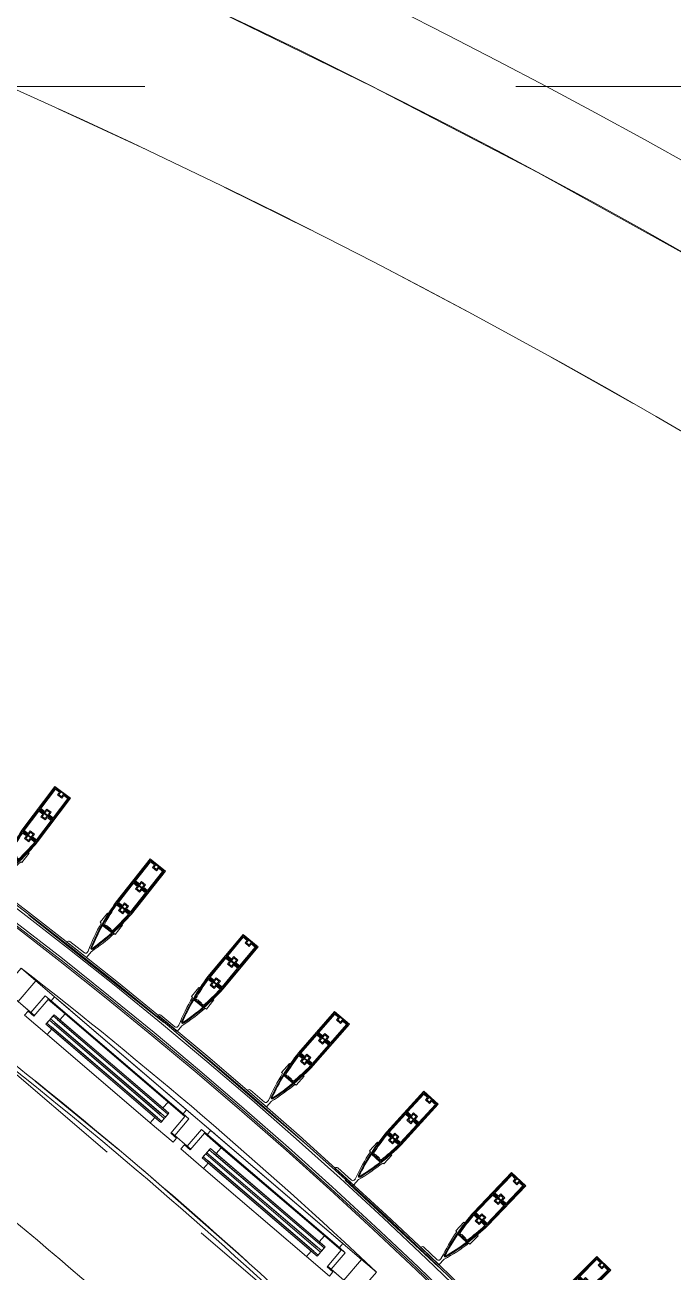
# Model space of a CAD drawing. Header units: millimetres. Extents: x 48966 to 155647, y -43515 to 26217.
# Drawn here: x 124464 to 126128, y 20675 to 23875 of the extents above; entities that cross this region are included whole.
import ezdxf

# ---------------------------------------------------------------- set-up
doc = ezdxf.new("R2010")
doc.units = ezdxf.units.MM
doc.linetypes.add('Осевые', pattern=[6350, 1270, -952.5, 3175, -952.5])
doc.linetypes.add('Сверху', pattern=[793.75, 476.25, -317.5])
for name, color, linetype, lineweight in [('Каркас_Импост', 7, 'Continuous', 9), ('Обобщенные модели', 7, 'Continuous', 9), ('Обобщенные модели-1', 7, 'Continuous', 18), ('Окна', 7, 'Continuous', 9), ('Окна-2', 7, 'Сверху', 9), ('Оси-2', 7, 'Осевые', 9), ('Остекление', 7, 'Continuous', 9), ('Перекрытия', 7, 'Continuous', 9), ('Стены', 7, 'Continuous', 9)]:
    doc.layers.add(name, color=color, linetype=linetype, lineweight=lineweight)
doc.layers.add('Окна-1', color=7, linetype='Continuous', lineweight=9, true_color=0x804000)

# ---------------------------------------------------------------- blocks, each defined once
blk = doc.blocks.new('Обвязочная балка 1 - Обвязочная балка 1-1451838-План 5-го этажа на отм_ _12_600')
at = {"layer": 'Обобщенные модели'}
for p, q in [((124821, 21315.4), (124473.9, 21590.8)), ((125182.4, 21005), (124834.2, 21304.9)), ((125525.2, 20687.6), (125286.1, 20910.7))]:
    blk.add_line(p, q, dxfattribs=at)
for radius, start in [(12629, 360), (12599.1, 0)]:
    blk.add_arc((116781.7, 11567.1), radius, start, 90, dxfattribs=at)
at = {"layer": 'Обобщенные модели-1'}
for radius, start in [(12639.9, 360), (12635.9, 0), (12593.9, 360), (12589.9, 0)]:
    blk.add_arc((116781.7, 11567.1), radius, start, 90, dxfattribs=at)
blk = doc.blocks.new('Профиль ламели746 - Профиль ламели-1714227-План 5-го этажа на отм_ _12_600')
at = {"layer": 'Обобщенные модели-1'}
for p, q in [((89806.9, 24507.1), (89806.9, 24366.2)), ((89856.9, 24507.1), (89806.9, 24507.1)), ((89809.1, 24436.5), (89809.1, 24504.9)), ((89809.1, 24504.9), (89854.7, 24504.9)), ((89827.4, 24504.4), (89809.6, 24504.4)), ((89809.6, 24504.4), (89809.6, 24437)), ((89812.1, 24439.5), (89812.1, 24501.9)), ((89812.1, 24501.9), (89824.9, 24501.9)), ((89824.9, 24501.9), (89824.9, 24493.5)), ((89824.9, 24493.5), (89838.8, 24493.5)), ((89827.4, 24496), (89827.4, 24504.4)), ((89836.3, 24496), (89827.4, 24496)), ((89854.2, 24504.4), (89836.3, 24504.4)), ((89836.3, 24504.4), (89836.3, 24496)), ((89838.8, 24493.5), (89838.8, 24501.9)), ((89838.8, 24501.9), (89851.7, 24501.9)), ((89851.7, 24501.9), (89851.7, 24439.5)), ((89854.2, 24437), (89854.2, 24504.4)), ((89854.7, 24504.9), (89854.7, 24436.5)), ((89856.9, 24366.2), (89856.9, 24507.1)), ((89854.7, 24436.5), (89809.1, 24436.5)), ((89809.1, 24434.6), (89854.7, 24434.6)), ((89809.1, 24366.2), (89809.1, 24434.6)), ((89809.6, 24437), (89827.4, 24437)), ((89827.4, 24434.1), (89809.6, 24434.1)), ((89809.6, 24434.1), (89809.6, 24366.7)), ((89824.9, 24439.5), (89812.1, 24439.5)), ((89812.1, 24369.2), (89812.1, 24431.6)), ((89812.1, 24431.6), (89824.9, 24431.6)), ((89838.8, 24447.9), (89824.9, 24447.9)), ((89824.9, 24447.9), (89824.9, 24439.5)), ((89824.9, 24431.6), (89824.9, 24423.2)), ((89824.9, 24423.2), (89838.8, 24423.2)), ((89827.4, 24437), (89827.4, 24445.4)), ((89827.4, 24445.4), (89836.3, 24445.4)), ((89827.4, 24425.7), (89827.4, 24434.1)), ((89836.3, 24425.7), (89827.4, 24425.7)), ((89836.3, 24445.4), (89836.3, 24437)), ((89836.3, 24437), (89854.2, 24437)), ((89854.2, 24434.1), (89836.3, 24434.1)), ((89836.3, 24434.1), (89836.3, 24425.7)), ((89838.8, 24439.5), (89838.8, 24447.9)), ((89851.7, 24439.5), (89838.8, 24439.5)), ((89838.8, 24423.2), (89838.8, 24431.6)), ((89838.8, 24431.6), (89851.7, 24431.6)), ((89851.7, 24431.6), (89851.7, 24369.2)), ((89854.2, 24366.7), (89854.2, 24434.1)), ((89854.7, 24434.6), (89854.7, 24366.2)), ((89854.7, 24366.2), (89809.1, 24366.2)), ((89809.1, 24364.3), (89854.6, 24364.3)), ((89809.6, 24366.7), (89827.4, 24366.7)), ((89827.4, 24363.8), (89809.6, 24363.8)), ((89824.9, 24369.2), (89812.1, 24369.2)), ((89812.2, 24361.3), (89824.9, 24361.3)), ((89838.8, 24377.6), (89824.9, 24377.6)), ((89824.9, 24377.6), (89824.9, 24369.2)), ((89824.9, 24361.3), (89824.9, 24352.9)), ((89827.4, 24366.7), (89827.4, 24375.1)), ((89827.4, 24375.1), (89836.3, 24375.1)), ((89827.4, 24355.4), (89827.4, 24363.8)), ((89836.3, 24375.1), (89836.3, 24366.7)), ((89836.3, 24366.7), (89854.2, 24366.7)), ((89854.2, 24363.8), (89836.3, 24363.8)), ((89836.3, 24363.8), (89836.3, 24355.4)), ((89838.8, 24369.2), (89838.8, 24377.6)), ((89851.7, 24369.2), (89838.8, 24369.2)), ((89838.8, 24352.9), (89838.8, 24361.3)), ((89838.8, 24361.3), (89851.5, 24361.3)), ((89809.8, 24330.1), (89806.9, 24330.1)), ((89806.9, 24330.1), (89806.9, 24299.7)), ((89824.9, 24352.9), (89838.8, 24352.9)), ((89836.3, 24355.4), (89827.4, 24355.4)), ((89856.8, 24330.1), (89853.9, 24330.1)), ((89856.8, 24299.7), (89856.8, 24330.1)), ((89806.9, 24299.7), (89810.5, 24299.7)), ((89847.4, 24299.2), (89816.3, 24299.2)), ((89816.6, 24297.3), (89847.1, 24297.3)), ((89816.8, 24299.7), (89827.4, 24299.7)), ((89824.9, 24302.2), (89818.9, 24302.2)), ((89838.8, 24303.5), (89824.9, 24303.5)), ((89824.9, 24303.5), (89824.9, 24302.2)), ((89827.4, 24299.7), (89827.4, 24301)), ((89827.4, 24301), (89836.3, 24301)), ((89836.3, 24301), (89836.3, 24299.7)), ((89836.3, 24299.7), (89846.9, 24299.7)), ((89838.8, 24302.2), (89838.8, 24303.5)), ((89844.8, 24302.2), (89838.8, 24302.2)), ((89853.2, 24299.7), (89856.8, 24299.7)), ((89771.9, 24208.1), (89771.9, 24207.1)), ((89771.9, 24207.1), (89835.9, 24207.1)), ((89823.9, 24213.1), (89776.9, 24213.1)), ((89828.9, 24223), (89828.9, 24218.1)), ((89835.9, 24207.1), (89835.9, 24226.3))]:
    blk.add_line(p, q, dxfattribs=at)
for centre, radius, start, end in [((90380.6, 24394.6), 574.5, 182.8338, 196.2258), ((90380.7, 24394.3), 572.3, 183.0109, 189.5715), ((90380.4, 24395.9), 571.8, 183.2193, 189.6867), ((90380.5, 24395.6), 569.3, 183.4571, 189.4457), ((89283.1, 24394.6), 574.5, 343.7742, 357.1662), ((89283.2, 24395.6), 569.3, 350.5543, 356.5429), ((89283.3, 24395.9), 571.8, 350.3133, 356.7807), ((89283, 24394.3), 572.3, 350.4285, 356.9891), ((90380.6, 24394.6), 574.5, 186.4465, 196.2576), ((89283.1, 24394.6), 574.5, 343.7424, 353.5535), ((90377.1, 24394.6), 574.5, 189.5084, 197.3712), ((90349, 24386.8), 539.8, 189.5428, 196.4344), ((89314.7, 24386.8), 539.8, 343.5656, 350.4572), ((89286.6, 24394.6), 574.5, 342.9661, 350.4916), ((89831.9, 24235.1), 3, 200, 340), ((89831.9, 24234.5), 2.84, 196.2576, 343.7424), ((89831.9, 24234.2), 0.645, 196.4344, 343.5656), ((89776.9, 24208.1), 5, 90, 180), ((89823.9, 24218.1), 5, 270, 0)]:
    blk.add_arc(centre, radius, start, end, dxfattribs=at)
blk = doc.blocks.new('Профиль ламели747 - Профиль ламели-1714497-План 5-го этажа на отм_ _12_600')
at = {"layer": 'Обобщенные модели-1'}
for p, q in [((89806.9, 24507.1), (89806.9, 24366.2)), ((89856.9, 24507.1), (89806.9, 24507.1)), ((89809.1, 24436.5), (89809.1, 24504.9)), ((89809.1, 24504.9), (89854.7, 24504.9)), ((89827.4, 24504.4), (89809.6, 24504.4)), ((89809.6, 24504.4), (89809.6, 24437)), ((89812.1, 24439.5), (89812.1, 24501.9)), ((89812.1, 24501.9), (89824.9, 24501.9)), ((89824.9, 24501.9), (89824.9, 24493.5)), ((89824.9, 24493.5), (89838.8, 24493.5)), ((89827.4, 24496), (89827.4, 24504.4)), ((89836.3, 24496), (89827.4, 24496)), ((89854.2, 24504.4), (89836.3, 24504.4)), ((89836.3, 24504.4), (89836.3, 24496)), ((89838.8, 24493.5), (89838.8, 24501.9)), ((89838.8, 24501.9), (89851.7, 24501.9)), ((89851.7, 24501.9), (89851.7, 24439.5)), ((89854.2, 24437), (89854.2, 24504.4)), ((89854.7, 24504.9), (89854.7, 24436.5)), ((89856.9, 24366.2), (89856.9, 24507.1)), ((89854.7, 24436.5), (89809.1, 24436.5)), ((89809.1, 24434.6), (89854.7, 24434.6)), ((89809.1, 24366.2), (89809.1, 24434.6)), ((89809.6, 24437), (89827.4, 24437)), ((89827.4, 24434.1), (89809.6, 24434.1)), ((89809.6, 24434.1), (89809.6, 24366.7)), ((89824.9, 24439.5), (89812.1, 24439.5)), ((89812.1, 24369.2), (89812.1, 24431.6)), ((89812.1, 24431.6), (89824.9, 24431.6)), ((89838.8, 24447.9), (89824.9, 24447.9)), ((89824.9, 24447.9), (89824.9, 24439.5)), ((89824.9, 24431.6), (89824.9, 24423.2)), ((89824.9, 24423.2), (89838.8, 24423.2)), ((89827.4, 24437), (89827.4, 24445.4)), ((89827.4, 24445.4), (89836.3, 24445.4)), ((89827.4, 24425.7), (89827.4, 24434.1)), ((89836.3, 24425.7), (89827.4, 24425.7)), ((89836.3, 24445.4), (89836.3, 24437)), ((89836.3, 24437), (89854.2, 24437)), ((89854.2, 24434.1), (89836.3, 24434.1)), ((89836.3, 24434.1), (89836.3, 24425.7)), ((89838.8, 24439.5), (89838.8, 24447.9)), ((89851.7, 24439.5), (89838.8, 24439.5)), ((89838.8, 24423.2), (89838.8, 24431.6)), ((89838.8, 24431.6), (89851.7, 24431.6)), ((89851.7, 24431.6), (89851.7, 24369.2)), ((89854.2, 24366.7), (89854.2, 24434.1)), ((89854.7, 24434.6), (89854.7, 24366.2)), ((89854.7, 24366.2), (89809.1, 24366.2)), ((89809.1, 24364.3), (89854.6, 24364.3)), ((89809.6, 24366.7), (89827.4, 24366.7)), ((89827.4, 24363.8), (89809.6, 24363.8)), ((89824.9, 24369.2), (89812.1, 24369.2)), ((89812.2, 24361.3), (89824.9, 24361.3)), ((89838.8, 24377.6), (89824.9, 24377.6)), ((89824.9, 24377.6), (89824.9, 24369.2)), ((89824.9, 24361.3), (89824.9, 24352.9)), ((89827.4, 24366.7), (89827.4, 24375.1)), ((89827.4, 24375.1), (89836.3, 24375.1)), ((89827.4, 24355.4), (89827.4, 24363.8)), ((89836.3, 24375.1), (89836.3, 24366.7)), ((89836.3, 24366.7), (89854.2, 24366.7)), ((89854.2, 24363.8), (89836.3, 24363.8)), ((89836.3, 24363.8), (89836.3, 24355.4)), ((89838.8, 24369.2), (89838.8, 24377.6)), ((89851.7, 24369.2), (89838.8, 24369.2)), ((89838.8, 24352.9), (89838.8, 24361.3)), ((89838.8, 24361.3), (89851.5, 24361.3)), ((89809.8, 24330.1), (89806.9, 24330.1)), ((89806.9, 24330.1), (89806.9, 24299.7)), ((89824.9, 24352.9), (89838.8, 24352.9)), ((89836.3, 24355.4), (89827.4, 24355.4)), ((89856.8, 24330.1), (89853.9, 24330.1)), ((89856.8, 24299.7), (89856.8, 24330.1)), ((89806.9, 24299.7), (89810.5, 24299.7)), ((89847.4, 24299.2), (89816.3, 24299.2)), ((89816.6, 24297.3), (89847.1, 24297.3)), ((89816.8, 24299.7), (89827.4, 24299.7)), ((89824.9, 24302.2), (89818.9, 24302.2)), ((89838.8, 24303.5), (89824.9, 24303.5)), ((89824.9, 24303.5), (89824.9, 24302.2)), ((89827.4, 24299.7), (89827.4, 24301)), ((89827.4, 24301), (89836.3, 24301)), ((89836.3, 24301), (89836.3, 24299.7)), ((89836.3, 24299.7), (89846.9, 24299.7)), ((89838.8, 24302.2), (89838.8, 24303.5)), ((89844.8, 24302.2), (89838.8, 24302.2)), ((89853.2, 24299.7), (89856.8, 24299.7)), ((89771.9, 24208.1), (89771.9, 24207.1)), ((89771.9, 24207.1), (89835.9, 24207.1)), ((89823.9, 24213.1), (89776.9, 24213.1)), ((89828.9, 24223), (89828.9, 24218.1)), ((89835.9, 24207.1), (89835.9, 24226.3))]:
    blk.add_line(p, q, dxfattribs=at)
for centre, radius, start, end in [((90380.6, 24394.6), 574.5, 182.8338, 196.2258), ((90380.7, 24394.3), 572.3, 183.0109, 189.5715), ((90380.4, 24395.9), 571.8, 183.2193, 189.6867), ((90380.5, 24395.6), 569.3, 183.4571, 189.4457), ((89283.1, 24394.6), 574.5, 343.7742, 357.1662), ((89283.2, 24395.6), 569.3, 350.5543, 356.5429), ((89283.3, 24395.9), 571.8, 350.3133, 356.7807), ((89283, 24394.3), 572.3, 350.4285, 356.9891), ((90380.6, 24394.6), 574.5, 186.4465, 196.2576), ((89283.1, 24394.6), 574.5, 343.7424, 353.5535), ((90377.1, 24394.6), 574.5, 189.5084, 197.3712), ((90349, 24386.8), 539.8, 189.5428, 196.4344), ((89314.7, 24386.8), 539.8, 343.5656, 350.4572), ((89286.6, 24394.6), 574.5, 342.9661, 350.4916), ((89831.9, 24235.1), 3, 200, 340), ((89831.9, 24234.5), 2.84, 196.2576, 343.7424), ((89831.9, 24234.2), 0.645, 196.4344, 343.5656), ((89776.9, 24208.1), 5, 90, 180), ((89823.9, 24218.1), 5, 270, 0)]:
    blk.add_arc(centre, radius, start, end, dxfattribs=at)
blk = doc.blocks.new('Профиль ламели748 - Профиль ламели-1714767-План 5-го этажа на отм_ _12_600')
at = {"layer": 'Обобщенные модели-1'}
for p, q in [((89806.9, 24507.1), (89806.9, 24366.2)), ((89856.9, 24507.1), (89806.9, 24507.1)), ((89809.1, 24436.5), (89809.1, 24504.9)), ((89809.1, 24504.9), (89854.7, 24504.9)), ((89827.4, 24504.4), (89809.6, 24504.4)), ((89809.6, 24504.4), (89809.6, 24437)), ((89812.1, 24439.5), (89812.1, 24501.9)), ((89812.1, 24501.9), (89824.9, 24501.9)), ((89824.9, 24501.9), (89824.9, 24493.5)), ((89824.9, 24493.5), (89838.8, 24493.5)), ((89827.4, 24496), (89827.4, 24504.4)), ((89836.3, 24496), (89827.4, 24496)), ((89854.2, 24504.4), (89836.3, 24504.4)), ((89836.3, 24504.4), (89836.3, 24496)), ((89838.8, 24493.5), (89838.8, 24501.9)), ((89838.8, 24501.9), (89851.7, 24501.9)), ((89851.7, 24501.9), (89851.7, 24439.5)), ((89854.2, 24437), (89854.2, 24504.4)), ((89854.7, 24504.9), (89854.7, 24436.5)), ((89856.9, 24366.2), (89856.9, 24507.1)), ((89854.7, 24436.5), (89809.1, 24436.5)), ((89809.1, 24434.6), (89854.7, 24434.6)), ((89809.1, 24366.2), (89809.1, 24434.6)), ((89809.6, 24437), (89827.4, 24437)), ((89827.4, 24434.1), (89809.6, 24434.1)), ((89809.6, 24434.1), (89809.6, 24366.7)), ((89824.9, 24439.5), (89812.1, 24439.5)), ((89812.1, 24369.2), (89812.1, 24431.6)), ((89812.1, 24431.6), (89824.9, 24431.6)), ((89838.8, 24447.9), (89824.9, 24447.9)), ((89824.9, 24447.9), (89824.9, 24439.5)), ((89824.9, 24431.6), (89824.9, 24423.2)), ((89824.9, 24423.2), (89838.8, 24423.2)), ((89827.4, 24437), (89827.4, 24445.4)), ((89827.4, 24445.4), (89836.3, 24445.4)), ((89827.4, 24425.7), (89827.4, 24434.1)), ((89836.3, 24425.7), (89827.4, 24425.7)), ((89836.3, 24445.4), (89836.3, 24437)), ((89836.3, 24437), (89854.2, 24437)), ((89854.2, 24434.1), (89836.3, 24434.1)), ((89836.3, 24434.1), (89836.3, 24425.7)), ((89838.8, 24439.5), (89838.8, 24447.9)), ((89851.7, 24439.5), (89838.8, 24439.5)), ((89838.8, 24423.2), (89838.8, 24431.6)), ((89838.8, 24431.6), (89851.7, 24431.6)), ((89851.7, 24431.6), (89851.7, 24369.2)), ((89854.2, 24366.7), (89854.2, 24434.1)), ((89854.7, 24434.6), (89854.7, 24366.2)), ((89854.7, 24366.2), (89809.1, 24366.2)), ((89809.1, 24364.3), (89854.6, 24364.3)), ((89809.6, 24366.7), (89827.4, 24366.7)), ((89827.4, 24363.8), (89809.6, 24363.8)), ((89824.9, 24369.2), (89812.1, 24369.2)), ((89812.2, 24361.3), (89824.9, 24361.3)), ((89838.8, 24377.6), (89824.9, 24377.6)), ((89824.9, 24377.6), (89824.9, 24369.2)), ((89824.9, 24361.3), (89824.9, 24352.9)), ((89827.4, 24366.7), (89827.4, 24375.1)), ((89827.4, 24375.1), (89836.3, 24375.1)), ((89827.4, 24355.4), (89827.4, 24363.8)), ((89836.3, 24375.1), (89836.3, 24366.7)), ((89836.3, 24366.7), (89854.2, 24366.7)), ((89854.2, 24363.8), (89836.3, 24363.8)), ((89836.3, 24363.8), (89836.3, 24355.4)), ((89838.8, 24369.2), (89838.8, 24377.6)), ((89851.7, 24369.2), (89838.8, 24369.2)), ((89838.8, 24352.9), (89838.8, 24361.3)), ((89838.8, 24361.3), (89851.5, 24361.3)), ((89809.8, 24330.1), (89806.9, 24330.1)), ((89806.9, 24330.1), (89806.9, 24299.7)), ((89824.9, 24352.9), (89838.8, 24352.9)), ((89836.3, 24355.4), (89827.4, 24355.4)), ((89856.8, 24330.1), (89853.9, 24330.1)), ((89856.8, 24299.7), (89856.8, 24330.1)), ((89806.9, 24299.7), (89810.5, 24299.7)), ((89847.4, 24299.2), (89816.3, 24299.2)), ((89816.6, 24297.3), (89847.1, 24297.3)), ((89816.8, 24299.7), (89827.4, 24299.7)), ((89824.9, 24302.2), (89818.9, 24302.2)), ((89838.8, 24303.5), (89824.9, 24303.5)), ((89824.9, 24303.5), (89824.9, 24302.2)), ((89827.4, 24299.7), (89827.4, 24301)), ((89827.4, 24301), (89836.3, 24301)), ((89836.3, 24301), (89836.3, 24299.7)), ((89836.3, 24299.7), (89846.9, 24299.7)), ((89838.8, 24302.2), (89838.8, 24303.5)), ((89844.8, 24302.2), (89838.8, 24302.2)), ((89853.2, 24299.7), (89856.8, 24299.7)), ((89771.9, 24208.1), (89771.9, 24207.1)), ((89771.9, 24207.1), (89835.9, 24207.1)), ((89823.9, 24213.1), (89776.9, 24213.1)), ((89828.9, 24223), (89828.9, 24218.1)), ((89835.9, 24207.1), (89835.9, 24226.3))]:
    blk.add_line(p, q, dxfattribs=at)
for centre, radius, start, end in [((90380.6, 24394.6), 574.5, 182.8338, 196.2258), ((90380.7, 24394.3), 572.3, 183.0109, 189.5715), ((90380.4, 24395.9), 571.8, 183.2193, 189.6867), ((90380.5, 24395.6), 569.3, 183.4571, 189.4457), ((89283.1, 24394.6), 574.5, 343.7742, 357.1662), ((89283.2, 24395.6), 569.3, 350.5543, 356.5429), ((89283.3, 24395.9), 571.8, 350.3133, 356.7807), ((89283, 24394.3), 572.3, 350.4285, 356.9891), ((90380.6, 24394.6), 574.5, 186.4465, 196.2576), ((89283.1, 24394.6), 574.5, 343.7424, 353.5535), ((90377.1, 24394.6), 574.5, 189.5084, 197.3712), ((90349, 24386.8), 539.8, 189.5428, 196.4344), ((89314.7, 24386.8), 539.8, 343.5656, 350.4572), ((89286.6, 24394.6), 574.5, 342.9661, 350.4916), ((89831.9, 24235.1), 3, 200, 340), ((89831.9, 24234.5), 2.84, 196.2576, 343.7424), ((89831.9, 24234.2), 0.645, 196.4344, 343.5656), ((89776.9, 24208.1), 5, 90, 180), ((89823.9, 24218.1), 5, 270, 0)]:
    blk.add_arc(centre, radius, start, end, dxfattribs=at)
blk = doc.blocks.new('Профиль ламели749 - Профиль ламели-1715037-План 5-го этажа на отм_ _12_600')
at = {"layer": 'Обобщенные модели-1'}
for p, q in [((89806.9, 24507.1), (89806.9, 24366.2)), ((89856.9, 24507.1), (89806.9, 24507.1)), ((89809.1, 24436.5), (89809.1, 24504.9)), ((89809.1, 24504.9), (89854.7, 24504.9)), ((89827.4, 24504.4), (89809.6, 24504.4)), ((89809.6, 24504.4), (89809.6, 24437)), ((89812.1, 24439.5), (89812.1, 24501.9)), ((89812.1, 24501.9), (89824.9, 24501.9)), ((89824.9, 24501.9), (89824.9, 24493.5)), ((89824.9, 24493.5), (89838.8, 24493.5)), ((89827.4, 24496), (89827.4, 24504.4)), ((89836.3, 24496), (89827.4, 24496)), ((89854.2, 24504.4), (89836.3, 24504.4)), ((89836.3, 24504.4), (89836.3, 24496)), ((89838.8, 24493.5), (89838.8, 24501.9)), ((89838.8, 24501.9), (89851.7, 24501.9)), ((89851.7, 24501.9), (89851.7, 24439.5)), ((89854.2, 24437), (89854.2, 24504.4)), ((89854.7, 24504.9), (89854.7, 24436.5)), ((89856.9, 24366.2), (89856.9, 24507.1)), ((89854.7, 24436.5), (89809.1, 24436.5)), ((89809.1, 24434.6), (89854.7, 24434.6)), ((89809.1, 24366.2), (89809.1, 24434.6)), ((89809.6, 24437), (89827.4, 24437)), ((89827.4, 24434.1), (89809.6, 24434.1)), ((89809.6, 24434.1), (89809.6, 24366.7)), ((89824.9, 24439.5), (89812.1, 24439.5)), ((89812.1, 24369.2), (89812.1, 24431.6)), ((89812.1, 24431.6), (89824.9, 24431.6)), ((89838.8, 24447.9), (89824.9, 24447.9)), ((89824.9, 24447.9), (89824.9, 24439.5)), ((89824.9, 24431.6), (89824.9, 24423.2)), ((89824.9, 24423.2), (89838.8, 24423.2)), ((89827.4, 24437), (89827.4, 24445.4)), ((89827.4, 24445.4), (89836.3, 24445.4)), ((89827.4, 24425.7), (89827.4, 24434.1)), ((89836.3, 24425.7), (89827.4, 24425.7)), ((89836.3, 24445.4), (89836.3, 24437)), ((89836.3, 24437), (89854.2, 24437)), ((89854.2, 24434.1), (89836.3, 24434.1)), ((89836.3, 24434.1), (89836.3, 24425.7)), ((89838.8, 24439.5), (89838.8, 24447.9)), ((89851.7, 24439.5), (89838.8, 24439.5)), ((89838.8, 24423.2), (89838.8, 24431.6)), ((89838.8, 24431.6), (89851.7, 24431.6)), ((89851.7, 24431.6), (89851.7, 24369.2)), ((89854.2, 24366.7), (89854.2, 24434.1)), ((89854.7, 24434.6), (89854.7, 24366.2)), ((89854.7, 24366.2), (89809.1, 24366.2)), ((89809.1, 24364.3), (89854.6, 24364.3)), ((89809.6, 24366.7), (89827.4, 24366.7)), ((89827.4, 24363.8), (89809.6, 24363.8)), ((89824.9, 24369.2), (89812.1, 24369.2)), ((89812.2, 24361.3), (89824.9, 24361.3)), ((89838.8, 24377.6), (89824.9, 24377.6)), ((89824.9, 24377.6), (89824.9, 24369.2)), ((89824.9, 24361.3), (89824.9, 24352.9)), ((89827.4, 24366.7), (89827.4, 24375.1)), ((89827.4, 24375.1), (89836.3, 24375.1)), ((89827.4, 24355.4), (89827.4, 24363.8)), ((89836.3, 24375.1), (89836.3, 24366.7)), ((89836.3, 24366.7), (89854.2, 24366.7)), ((89854.2, 24363.8), (89836.3, 24363.8)), ((89836.3, 24363.8), (89836.3, 24355.4)), ((89838.8, 24369.2), (89838.8, 24377.6)), ((89851.7, 24369.2), (89838.8, 24369.2)), ((89838.8, 24352.9), (89838.8, 24361.3)), ((89838.8, 24361.3), (89851.5, 24361.3)), ((89809.8, 24330.1), (89806.9, 24330.1)), ((89806.9, 24330.1), (89806.9, 24299.7)), ((89824.9, 24352.9), (89838.8, 24352.9)), ((89836.3, 24355.4), (89827.4, 24355.4)), ((89856.8, 24330.1), (89853.9, 24330.1)), ((89856.8, 24299.7), (89856.8, 24330.1)), ((89806.9, 24299.7), (89810.5, 24299.7)), ((89847.4, 24299.2), (89816.3, 24299.2)), ((89816.6, 24297.3), (89847.1, 24297.3)), ((89816.8, 24299.7), (89827.4, 24299.7)), ((89824.9, 24302.2), (89818.9, 24302.2)), ((89838.8, 24303.5), (89824.9, 24303.5)), ((89824.9, 24303.5), (89824.9, 24302.2)), ((89827.4, 24299.7), (89827.4, 24301)), ((89827.4, 24301), (89836.3, 24301)), ((89836.3, 24301), (89836.3, 24299.7)), ((89836.3, 24299.7), (89846.9, 24299.7)), ((89838.8, 24302.2), (89838.8, 24303.5)), ((89844.8, 24302.2), (89838.8, 24302.2)), ((89853.2, 24299.7), (89856.8, 24299.7)), ((89771.9, 24208.1), (89771.9, 24207.1)), ((89771.9, 24207.1), (89835.9, 24207.1)), ((89823.9, 24213.1), (89776.9, 24213.1)), ((89828.9, 24223), (89828.9, 24218.1)), ((89835.9, 24207.1), (89835.9, 24226.3))]:
    blk.add_line(p, q, dxfattribs=at)
for centre, radius, start, end in [((90380.6, 24394.6), 574.5, 182.8338, 196.2258), ((90380.7, 24394.3), 572.3, 183.0109, 189.5715), ((90380.4, 24395.9), 571.8, 183.2193, 189.6867), ((90380.5, 24395.6), 569.3, 183.4571, 189.4457), ((89283.1, 24394.6), 574.5, 343.7742, 357.1662), ((89283.2, 24395.6), 569.3, 350.5543, 356.5429), ((89283.3, 24395.9), 571.8, 350.3133, 356.7807), ((89283, 24394.3), 572.3, 350.4285, 356.9891), ((90380.6, 24394.6), 574.5, 186.4465, 196.2576), ((89283.1, 24394.6), 574.5, 343.7424, 353.5535), ((90377.1, 24394.6), 574.5, 189.5084, 197.3712), ((90349, 24386.8), 539.8, 189.5428, 196.4344), ((89314.7, 24386.8), 539.8, 343.5656, 350.4572), ((89286.6, 24394.6), 574.5, 342.9661, 350.4916), ((89831.9, 24235.1), 3, 200, 340), ((89831.9, 24234.5), 2.84, 196.2576, 343.7424), ((89831.9, 24234.2), 0.645, 196.4344, 343.5656), ((89776.9, 24208.1), 5, 90, 180), ((89823.9, 24218.1), 5, 270, 0)]:
    blk.add_arc(centre, radius, start, end, dxfattribs=at)
blk = doc.blocks.new('Профиль ламели750 - Профиль ламели-1715307-План 5-го этажа на отм_ _12_600')
at = {"layer": 'Обобщенные модели-1'}
for p, q in [((89806.9, 24507.1), (89806.9, 24366.2)), ((89856.9, 24507.1), (89806.9, 24507.1)), ((89809.1, 24436.5), (89809.1, 24504.9)), ((89809.1, 24504.9), (89854.7, 24504.9)), ((89827.4, 24504.4), (89809.6, 24504.4)), ((89809.6, 24504.4), (89809.6, 24437)), ((89812.1, 24439.5), (89812.1, 24501.9)), ((89812.1, 24501.9), (89824.9, 24501.9)), ((89824.9, 24501.9), (89824.9, 24493.5)), ((89824.9, 24493.5), (89838.8, 24493.5)), ((89827.4, 24496), (89827.4, 24504.4)), ((89836.3, 24496), (89827.4, 24496)), ((89854.2, 24504.4), (89836.3, 24504.4)), ((89836.3, 24504.4), (89836.3, 24496)), ((89838.8, 24493.5), (89838.8, 24501.9)), ((89838.8, 24501.9), (89851.7, 24501.9)), ((89851.7, 24501.9), (89851.7, 24439.5)), ((89854.2, 24437), (89854.2, 24504.4)), ((89854.7, 24504.9), (89854.7, 24436.5)), ((89856.9, 24366.2), (89856.9, 24507.1)), ((89854.7, 24436.5), (89809.1, 24436.5)), ((89809.1, 24434.6), (89854.7, 24434.6)), ((89809.1, 24366.2), (89809.1, 24434.6)), ((89809.6, 24437), (89827.4, 24437)), ((89827.4, 24434.1), (89809.6, 24434.1)), ((89809.6, 24434.1), (89809.6, 24366.7)), ((89824.9, 24439.5), (89812.1, 24439.5)), ((89812.1, 24369.2), (89812.1, 24431.6)), ((89812.1, 24431.6), (89824.9, 24431.6)), ((89838.8, 24447.9), (89824.9, 24447.9)), ((89824.9, 24447.9), (89824.9, 24439.5)), ((89824.9, 24431.6), (89824.9, 24423.2)), ((89824.9, 24423.2), (89838.8, 24423.2)), ((89827.4, 24437), (89827.4, 24445.4)), ((89827.4, 24445.4), (89836.3, 24445.4)), ((89827.4, 24425.7), (89827.4, 24434.1)), ((89836.3, 24425.7), (89827.4, 24425.7)), ((89836.3, 24445.4), (89836.3, 24437)), ((89836.3, 24437), (89854.2, 24437)), ((89854.2, 24434.1), (89836.3, 24434.1)), ((89836.3, 24434.1), (89836.3, 24425.7)), ((89838.8, 24439.5), (89838.8, 24447.9)), ((89851.7, 24439.5), (89838.8, 24439.5)), ((89838.8, 24423.2), (89838.8, 24431.6)), ((89838.8, 24431.6), (89851.7, 24431.6)), ((89851.7, 24431.6), (89851.7, 24369.2)), ((89854.2, 24366.7), (89854.2, 24434.1)), ((89854.7, 24434.6), (89854.7, 24366.2)), ((89854.7, 24366.2), (89809.1, 24366.2)), ((89809.1, 24364.3), (89854.6, 24364.3)), ((89809.6, 24366.7), (89827.4, 24366.7)), ((89827.4, 24363.8), (89809.6, 24363.8)), ((89824.9, 24369.2), (89812.1, 24369.2)), ((89812.2, 24361.3), (89824.9, 24361.3)), ((89838.8, 24377.6), (89824.9, 24377.6)), ((89824.9, 24377.6), (89824.9, 24369.2)), ((89824.9, 24361.3), (89824.9, 24352.9)), ((89827.4, 24366.7), (89827.4, 24375.1)), ((89827.4, 24375.1), (89836.3, 24375.1)), ((89827.4, 24355.4), (89827.4, 24363.8)), ((89836.3, 24375.1), (89836.3, 24366.7)), ((89836.3, 24366.7), (89854.2, 24366.7)), ((89854.2, 24363.8), (89836.3, 24363.8)), ((89836.3, 24363.8), (89836.3, 24355.4)), ((89838.8, 24369.2), (89838.8, 24377.6)), ((89851.7, 24369.2), (89838.8, 24369.2)), ((89838.8, 24352.9), (89838.8, 24361.3)), ((89838.8, 24361.3), (89851.5, 24361.3)), ((89809.8, 24330.1), (89806.9, 24330.1)), ((89806.9, 24330.1), (89806.9, 24299.7)), ((89824.9, 24352.9), (89838.8, 24352.9)), ((89836.3, 24355.4), (89827.4, 24355.4)), ((89856.8, 24330.1), (89853.9, 24330.1)), ((89856.8, 24299.7), (89856.8, 24330.1)), ((89806.9, 24299.7), (89810.5, 24299.7)), ((89847.4, 24299.2), (89816.3, 24299.2)), ((89816.6, 24297.3), (89847.1, 24297.3)), ((89816.8, 24299.7), (89827.4, 24299.7)), ((89824.9, 24302.2), (89818.9, 24302.2)), ((89838.8, 24303.5), (89824.9, 24303.5)), ((89824.9, 24303.5), (89824.9, 24302.2)), ((89827.4, 24299.7), (89827.4, 24301)), ((89827.4, 24301), (89836.3, 24301)), ((89836.3, 24301), (89836.3, 24299.7)), ((89836.3, 24299.7), (89846.9, 24299.7)), ((89838.8, 24302.2), (89838.8, 24303.5)), ((89844.8, 24302.2), (89838.8, 24302.2)), ((89853.2, 24299.7), (89856.8, 24299.7)), ((89771.9, 24208.1), (89771.9, 24207.1)), ((89771.9, 24207.1), (89835.9, 24207.1)), ((89823.9, 24213.1), (89776.9, 24213.1)), ((89828.9, 24223), (89828.9, 24218.1)), ((89835.9, 24207.1), (89835.9, 24226.3))]:
    blk.add_line(p, q, dxfattribs=at)
for centre, radius, start, end in [((90380.6, 24394.6), 574.5, 182.8338, 196.2258), ((90380.7, 24394.3), 572.3, 183.0109, 189.5715), ((90380.4, 24395.9), 571.8, 183.2193, 189.6867), ((90380.5, 24395.6), 569.3, 183.4571, 189.4457), ((89283.1, 24394.6), 574.5, 343.7742, 357.1662), ((89283.2, 24395.6), 569.3, 350.5543, 356.5429), ((89283.3, 24395.9), 571.8, 350.3133, 356.7807), ((89283, 24394.3), 572.3, 350.4285, 356.9891), ((90380.6, 24394.6), 574.5, 186.4465, 196.2576), ((89283.1, 24394.6), 574.5, 343.7424, 353.5535), ((90377.1, 24394.6), 574.5, 189.5084, 197.3712), ((90349, 24386.8), 539.8, 189.5428, 196.4344), ((89314.7, 24386.8), 539.8, 343.5656, 350.4572), ((89286.6, 24394.6), 574.5, 342.9661, 350.4916), ((89831.9, 24235.1), 3, 200, 340), ((89831.9, 24234.5), 2.84, 196.2576, 343.7424), ((89831.9, 24234.2), 0.645, 196.4344, 343.5656), ((89776.9, 24208.1), 5, 90, 180), ((89823.9, 24218.1), 5, 270, 0)]:
    blk.add_arc(centre, radius, start, end, dxfattribs=at)
blk = doc.blocks.new('Профиль ламели751 - Профиль ламели-1715577-План 5-го этажа на отм_ _12_600')
at = {"layer": 'Обобщенные модели-1'}
for p, q in [((89806.9, 24507.1), (89806.9, 24366.2)), ((89856.9, 24507.1), (89806.9, 24507.1)), ((89809.1, 24436.5), (89809.1, 24504.9)), ((89809.1, 24504.9), (89854.7, 24504.9)), ((89827.4, 24504.4), (89809.6, 24504.4)), ((89809.6, 24504.4), (89809.6, 24437)), ((89812.1, 24439.5), (89812.1, 24501.9)), ((89812.1, 24501.9), (89824.9, 24501.9)), ((89824.9, 24501.9), (89824.9, 24493.5)), ((89824.9, 24493.5), (89838.8, 24493.5)), ((89827.4, 24496), (89827.4, 24504.4)), ((89836.3, 24496), (89827.4, 24496)), ((89854.2, 24504.4), (89836.3, 24504.4)), ((89836.3, 24504.4), (89836.3, 24496)), ((89838.8, 24493.5), (89838.8, 24501.9)), ((89838.8, 24501.9), (89851.7, 24501.9)), ((89851.7, 24501.9), (89851.7, 24439.5)), ((89854.2, 24437), (89854.2, 24504.4)), ((89854.7, 24504.9), (89854.7, 24436.5)), ((89856.9, 24366.2), (89856.9, 24507.1)), ((89854.7, 24436.5), (89809.1, 24436.5)), ((89809.1, 24434.6), (89854.7, 24434.6)), ((89809.1, 24366.2), (89809.1, 24434.6)), ((89809.6, 24437), (89827.4, 24437)), ((89827.4, 24434.1), (89809.6, 24434.1)), ((89809.6, 24434.1), (89809.6, 24366.7)), ((89824.9, 24439.5), (89812.1, 24439.5)), ((89812.1, 24369.2), (89812.1, 24431.6)), ((89812.1, 24431.6), (89824.9, 24431.6)), ((89838.8, 24447.9), (89824.9, 24447.9)), ((89824.9, 24447.9), (89824.9, 24439.5)), ((89824.9, 24431.6), (89824.9, 24423.2)), ((89824.9, 24423.2), (89838.8, 24423.2)), ((89827.4, 24437), (89827.4, 24445.4)), ((89827.4, 24445.4), (89836.3, 24445.4)), ((89827.4, 24425.7), (89827.4, 24434.1)), ((89836.3, 24425.7), (89827.4, 24425.7)), ((89836.3, 24445.4), (89836.3, 24437)), ((89836.3, 24437), (89854.2, 24437)), ((89854.2, 24434.1), (89836.3, 24434.1)), ((89836.3, 24434.1), (89836.3, 24425.7)), ((89838.8, 24439.5), (89838.8, 24447.9)), ((89851.7, 24439.5), (89838.8, 24439.5)), ((89838.8, 24423.2), (89838.8, 24431.6)), ((89838.8, 24431.6), (89851.7, 24431.6)), ((89851.7, 24431.6), (89851.7, 24369.2)), ((89854.2, 24366.7), (89854.2, 24434.1)), ((89854.7, 24434.6), (89854.7, 24366.2)), ((89854.7, 24366.2), (89809.1, 24366.2)), ((89809.1, 24364.3), (89854.6, 24364.3)), ((89809.6, 24366.7), (89827.4, 24366.7)), ((89827.4, 24363.8), (89809.6, 24363.8)), ((89824.9, 24369.2), (89812.1, 24369.2)), ((89812.2, 24361.3), (89824.9, 24361.3)), ((89838.8, 24377.6), (89824.9, 24377.6)), ((89824.9, 24377.6), (89824.9, 24369.2)), ((89824.9, 24361.3), (89824.9, 24352.9)), ((89827.4, 24366.7), (89827.4, 24375.1)), ((89827.4, 24375.1), (89836.3, 24375.1)), ((89827.4, 24355.4), (89827.4, 24363.8)), ((89836.3, 24375.1), (89836.3, 24366.7)), ((89836.3, 24366.7), (89854.2, 24366.7)), ((89854.2, 24363.8), (89836.3, 24363.8)), ((89836.3, 24363.8), (89836.3, 24355.4)), ((89838.8, 24369.2), (89838.8, 24377.6)), ((89851.7, 24369.2), (89838.8, 24369.2)), ((89838.8, 24352.9), (89838.8, 24361.3)), ((89838.8, 24361.3), (89851.5, 24361.3)), ((89809.8, 24330.1), (89806.9, 24330.1)), ((89806.9, 24330.1), (89806.9, 24299.7)), ((89824.9, 24352.9), (89838.8, 24352.9)), ((89836.3, 24355.4), (89827.4, 24355.4)), ((89856.8, 24330.1), (89853.9, 24330.1)), ((89856.8, 24299.7), (89856.8, 24330.1)), ((89806.9, 24299.7), (89810.5, 24299.7)), ((89847.4, 24299.2), (89816.3, 24299.2)), ((89816.6, 24297.3), (89847.1, 24297.3)), ((89816.8, 24299.7), (89827.4, 24299.7)), ((89824.9, 24302.2), (89818.9, 24302.2)), ((89838.8, 24303.5), (89824.9, 24303.5)), ((89824.9, 24303.5), (89824.9, 24302.2)), ((89827.4, 24299.7), (89827.4, 24301)), ((89827.4, 24301), (89836.3, 24301)), ((89836.3, 24301), (89836.3, 24299.7)), ((89836.3, 24299.7), (89846.9, 24299.7)), ((89838.8, 24302.2), (89838.8, 24303.5)), ((89844.8, 24302.2), (89838.8, 24302.2)), ((89853.2, 24299.7), (89856.8, 24299.7)), ((89771.9, 24208.1), (89771.9, 24207.1)), ((89771.9, 24207.1), (89835.9, 24207.1)), ((89823.9, 24213.1), (89776.9, 24213.1)), ((89828.9, 24223), (89828.9, 24218.1)), ((89835.9, 24207.1), (89835.9, 24226.3))]:
    blk.add_line(p, q, dxfattribs=at)
for centre, radius, start, end in [((90380.6, 24394.6), 574.5, 182.8338, 196.2258), ((90380.7, 24394.3), 572.3, 183.0109, 189.5715), ((90380.4, 24395.9), 571.8, 183.2193, 189.6867), ((90380.5, 24395.6), 569.3, 183.4571, 189.4457), ((89283.1, 24394.6), 574.5, 343.7742, 357.1662), ((89283.2, 24395.6), 569.3, 350.5543, 356.5429), ((89283.3, 24395.9), 571.8, 350.3133, 356.7807), ((89283, 24394.3), 572.3, 350.4285, 356.9891), ((90380.6, 24394.6), 574.5, 186.4465, 196.2576), ((89283.1, 24394.6), 574.5, 343.7424, 353.5535), ((90377.1, 24394.6), 574.5, 189.5084, 197.3712), ((90349, 24386.8), 539.8, 189.5428, 196.4344), ((89314.7, 24386.8), 539.8, 343.5656, 350.4572), ((89286.6, 24394.6), 574.5, 342.9661, 350.4916), ((89831.9, 24235.1), 3, 200, 340), ((89831.9, 24234.5), 2.84, 196.2576, 343.7424), ((89831.9, 24234.2), 0.645, 196.4344, 343.5656), ((89776.9, 24208.1), 5, 90, 180), ((89823.9, 24218.1), 5, 270, 0)]:
    blk.add_arc(centre, radius, start, end, dxfattribs=at)
blk = doc.blocks.new('Профиль ламели752 - Профиль ламели-1715847-План 5-го этажа на отм_ _12_600')
at = {"layer": 'Обобщенные модели-1'}
for p, q in [((89806.9, 24507.1), (89806.9, 24366.2)), ((89856.9, 24507.1), (89806.9, 24507.1)), ((89809.1, 24436.5), (89809.1, 24504.9)), ((89809.1, 24504.9), (89854.7, 24504.9)), ((89827.4, 24504.4), (89809.6, 24504.4)), ((89809.6, 24504.4), (89809.6, 24437)), ((89812.1, 24439.5), (89812.1, 24501.9)), ((89812.1, 24501.9), (89824.9, 24501.9)), ((89824.9, 24501.9), (89824.9, 24493.5)), ((89824.9, 24493.5), (89838.8, 24493.5)), ((89827.4, 24496), (89827.4, 24504.4)), ((89836.3, 24496), (89827.4, 24496)), ((89854.2, 24504.4), (89836.3, 24504.4)), ((89836.3, 24504.4), (89836.3, 24496)), ((89838.8, 24493.5), (89838.8, 24501.9)), ((89838.8, 24501.9), (89851.7, 24501.9)), ((89851.7, 24501.9), (89851.7, 24439.5)), ((89854.2, 24437), (89854.2, 24504.4)), ((89854.7, 24504.9), (89854.7, 24436.5)), ((89856.9, 24366.2), (89856.9, 24507.1)), ((89854.7, 24436.5), (89809.1, 24436.5)), ((89809.1, 24434.6), (89854.7, 24434.6)), ((89809.1, 24366.2), (89809.1, 24434.6)), ((89809.6, 24437), (89827.4, 24437)), ((89827.4, 24434.1), (89809.6, 24434.1)), ((89809.6, 24434.1), (89809.6, 24366.7)), ((89824.9, 24439.5), (89812.1, 24439.5)), ((89812.1, 24369.2), (89812.1, 24431.6)), ((89812.1, 24431.6), (89824.9, 24431.6)), ((89838.8, 24447.9), (89824.9, 24447.9)), ((89824.9, 24447.9), (89824.9, 24439.5)), ((89824.9, 24431.6), (89824.9, 24423.2)), ((89824.9, 24423.2), (89838.8, 24423.2)), ((89827.4, 24437), (89827.4, 24445.4)), ((89827.4, 24445.4), (89836.3, 24445.4)), ((89827.4, 24425.7), (89827.4, 24434.1)), ((89836.3, 24425.7), (89827.4, 24425.7)), ((89836.3, 24445.4), (89836.3, 24437)), ((89836.3, 24437), (89854.2, 24437)), ((89854.2, 24434.1), (89836.3, 24434.1)), ((89836.3, 24434.1), (89836.3, 24425.7)), ((89838.8, 24439.5), (89838.8, 24447.9)), ((89851.7, 24439.5), (89838.8, 24439.5)), ((89838.8, 24423.2), (89838.8, 24431.6)), ((89838.8, 24431.6), (89851.7, 24431.6)), ((89851.7, 24431.6), (89851.7, 24369.2)), ((89854.2, 24366.7), (89854.2, 24434.1)), ((89854.7, 24434.6), (89854.7, 24366.2)), ((89854.7, 24366.2), (89809.1, 24366.2)), ((89809.1, 24364.3), (89854.6, 24364.3)), ((89809.6, 24366.7), (89827.4, 24366.7)), ((89827.4, 24363.8), (89809.6, 24363.8)), ((89824.9, 24369.2), (89812.1, 24369.2)), ((89812.2, 24361.3), (89824.9, 24361.3)), ((89838.8, 24377.6), (89824.9, 24377.6)), ((89824.9, 24377.6), (89824.9, 24369.2)), ((89824.9, 24361.3), (89824.9, 24352.9)), ((89827.4, 24366.7), (89827.4, 24375.1)), ((89827.4, 24375.1), (89836.3, 24375.1)), ((89827.4, 24355.4), (89827.4, 24363.8)), ((89836.3, 24375.1), (89836.3, 24366.7)), ((89836.3, 24366.7), (89854.2, 24366.7)), ((89854.2, 24363.8), (89836.3, 24363.8)), ((89836.3, 24363.8), (89836.3, 24355.4)), ((89838.8, 24369.2), (89838.8, 24377.6)), ((89851.7, 24369.2), (89838.8, 24369.2)), ((89838.8, 24352.9), (89838.8, 24361.3)), ((89838.8, 24361.3), (89851.5, 24361.3)), ((89809.8, 24330.1), (89806.9, 24330.1)), ((89806.9, 24330.1), (89806.9, 24299.7)), ((89824.9, 24352.9), (89838.8, 24352.9)), ((89836.3, 24355.4), (89827.4, 24355.4)), ((89856.8, 24330.1), (89853.9, 24330.1)), ((89856.8, 24299.7), (89856.8, 24330.1)), ((89806.9, 24299.7), (89810.5, 24299.7)), ((89847.4, 24299.2), (89816.3, 24299.2)), ((89816.6, 24297.3), (89847.1, 24297.3)), ((89816.8, 24299.7), (89827.4, 24299.7)), ((89824.9, 24302.2), (89818.9, 24302.2)), ((89838.8, 24303.5), (89824.9, 24303.5)), ((89824.9, 24303.5), (89824.9, 24302.2)), ((89827.4, 24299.7), (89827.4, 24301)), ((89827.4, 24301), (89836.3, 24301)), ((89836.3, 24301), (89836.3, 24299.7)), ((89836.3, 24299.7), (89846.9, 24299.7)), ((89838.8, 24302.2), (89838.8, 24303.5)), ((89844.8, 24302.2), (89838.8, 24302.2)), ((89853.2, 24299.7), (89856.8, 24299.7)), ((89771.9, 24208.1), (89771.9, 24207.1)), ((89771.9, 24207.1), (89835.9, 24207.1)), ((89823.9, 24213.1), (89776.9, 24213.1)), ((89828.9, 24223), (89828.9, 24218.1)), ((89835.9, 24207.1), (89835.9, 24226.3))]:
    blk.add_line(p, q, dxfattribs=at)
for centre, radius, start, end in [((90380.6, 24394.6), 574.5, 182.8338, 196.2258), ((90380.7, 24394.3), 572.3, 183.0109, 189.5715), ((90380.4, 24395.9), 571.8, 183.2193, 189.6867), ((90380.5, 24395.6), 569.3, 183.4571, 189.4457), ((89283.1, 24394.6), 574.5, 343.7742, 357.1662), ((89283.2, 24395.6), 569.3, 350.5543, 356.5429), ((89283.3, 24395.9), 571.8, 350.3133, 356.7807), ((89283, 24394.3), 572.3, 350.4285, 356.9891), ((90380.6, 24394.6), 574.5, 186.4465, 196.2576), ((89283.1, 24394.6), 574.5, 343.7424, 353.5535), ((90377.1, 24394.6), 574.5, 189.5084, 197.3712), ((90349, 24386.8), 539.8, 189.5428, 196.4344), ((89314.7, 24386.8), 539.8, 343.5656, 350.4572), ((89286.6, 24394.6), 574.5, 342.9661, 350.4916), ((89831.9, 24235.1), 3, 200, 340), ((89831.9, 24234.5), 2.84, 196.2576, 343.7424), ((89831.9, 24234.2), 0.645, 196.4344, 343.5656), ((89776.9, 24208.1), 5, 90, 180), ((89823.9, 24218.1), 5, 270, 0)]:
    blk.add_arc(centre, radius, start, end, dxfattribs=at)
blk = doc.blocks.new('Окно 2-Распашное - Один переплет с многокамерным стеклопакетом - 30674-99 - ОК-1 1200-1800-V37-План 5-го этажа на отм_ _12_600')
at = {"layer": 'Каркас_Импост'}
for p, q in [((-550, 102.5), (-550, 32.5)), ((-487, 102.5), (-550, 102.5)), ((-487, 88.5), (-487, 102.5)), ((-487, 102.5), (-41, 102.5)), ((-487, 88.5), (-487, 102.5)), ((41, 102.5), (-41, 102.5)), ((-41, 102.5), (-41, 88.5)), ((-41, 88.5), (-41, 102.5)), ((41, 88.5), (41, 102.5)), ((41, 102.5), (487, 102.5)), ((41, 102.5), (41, 88.5)), ((550, 102.5), (487, 102.5)), ((487, 102.5), (487, 88.5)), ((487, 102.5), (487, 88.5)), ((550, 32.5), (550, 102.5)), ((-507, 32.5), (-507, 88.5)), ((-507, 88.5), (-487, 88.5)), ((-21, 88.5), (-507, 88.5)), ((-507, 32.5), (-507, 88.5)), ((-438, 86.5), (-495, 86.5)), ((-495, 86.5), (-495, 30.5)), ((-41, 88.5), (-487, 88.5)), ((-458, 34.5), (-458, 66.5)), ((-458, 66.5), (-438, 66.5)), ((-70, 66.5), (-458, 66.5)), ((-458, 66.5), (-458, 34.5)), ((-438, 66.5), (-438, 86.5)), ((-90, 86.5), (-438, 86.5)), ((-438, 86.5), (-438, 66.5)), ((-438, 66.5), (-90, 66.5)), ((-33, 86.5), (-90, 86.5)), ((-90, 86.5), (-90, 66.5)), ((-90, 86.5), (-90, 66.5)), ((-90, 66.5), (-70, 66.5)), ((-70, 66.5), (-70, 34.5)), ((-70, 66.5), (-70, 34.5)), ((-41, 88.5), (-21, 88.5)), ((-33, 30.5), (-33, 86.5)), ((-21, 88.5), (-21, 32.5)), ((-21, 32.5), (-21, 88.5)), ((21, 32.5), (21, 88.5)), ((21, 88.5), (41, 88.5)), ((21, 88.5), (21, 32.5)), ((507, 88.5), (21, 88.5)), ((90, 86.5), (33, 86.5)), ((33, 86.5), (33, 30.5)), ((487, 88.5), (41, 88.5)), ((70, 34.5), (70, 66.5)), ((70, 66.5), (90, 66.5)), ((458, 66.5), (70, 66.5)), ((70, 34.5), (70, 66.5)), ((90, 66.5), (90, 86.5)), ((90, 66.5), (90, 86.5)), ((438, 86.5), (90, 86.5)), ((90, 66.5), (438, 66.5)), ((438, 86.5), (438, 66.5)), ((495, 86.5), (438, 86.5)), ((438, 66.5), (438, 86.5)), ((438, 66.5), (458, 66.5)), ((458, 66.5), (458, 34.5)), ((458, 34.5), (458, 66.5)), ((487, 88.5), (507, 88.5)), ((495, 30.5), (495, 86.5)), ((507, 88.5), (507, 32.5)), ((507, 88.5), (507, 32.5)), ((-550, 32.5), (-507, 32.5)), ((-495, 32.5), (-507, 32.5)), ((-438, 34.5), (-458, 34.5)), ((-458, 34.5), (-70, 34.5)), ((-438, 16.5), (-438, 34.5)), ((-90, 34.5), (-438, 34.5)), ((-438, 34.5), (-438, 16.5)), ((-70, 34.5), (-90, 34.5)), ((-90, 34.5), (-90, 16.5)), ((-90, 34.5), (-90, 16.5)), ((-21, 32.5), (-33, 32.5)), ((-21, 32.5), (21, 32.5)), ((33, 32.5), (21, 32.5)), ((90, 34.5), (70, 34.5)), ((70, 34.5), (458, 34.5)), ((90, 16.5), (90, 34.5)), ((90, 16.5), (90, 34.5)), ((438, 34.5), (90, 34.5)), ((458, 34.5), (438, 34.5)), ((438, 34.5), (438, 16.5)), ((438, 16.5), (438, 34.5)), ((507, 32.5), (495, 32.5)), ((507, 32.5), (550, 32.5)), ((-495, 30.5), (-515, 30.5)), ((-515, 30.5), (-515, 16.5)), ((-515, 16.5), (-438, 16.5)), ((-438, 16.5), (-90, 16.5)), ((-90, 16.5), (-13, 16.5)), ((-13, 30.5), (-33, 30.5)), ((-13, 16.5), (-13, 30.5)), ((33, 30.5), (13, 30.5)), ((13, 30.5), (13, 16.5)), ((13, 16.5), (90, 16.5)), ((90, 16.5), (438, 16.5)), ((438, 16.5), (515, 16.5)), ((515, 30.5), (495, 30.5)), ((515, 16.5), (515, 30.5))]:
    blk.add_line(p, q, dxfattribs=at)
at = {"layer": 'Окна'}
for p, q in [((-437.6, 102.5), (-487, 102.5)), ((-487, 102.5), (-474.6, 102.5)), ((-53.3, 102.5), (-41, 102.5)), ((53.3, 102.5), (41, 102.5)), ((438.2, 102.5), (487, 102.5)), ((487, 102.5), (474.8, 102.5)), ((-70, 62.5), (-458, 62.5)), ((-458, 52.5), (-458, 62.5)), ((-458, 52.5), (-70, 52.5)), ((-70, 48.5), (-458, 48.5)), ((-458, 38.5), (-458, 48.5)), ((-458, 38.5), (-70, 38.5)), ((-85, 62.5), (-443, 62.5)), ((-443, 52.5), (-85, 52.5)), ((-85, 48.5), (-443, 48.5)), ((-443, 38.5), (-85, 38.5)), ((-70, 62.5), (-70, 52.5)), ((-70, 48.5), (-70, 38.5)), ((70, 52.5), (70, 62.5)), ((458, 62.5), (70, 62.5)), ((70, 52.5), (458, 52.5)), ((70, 38.5), (70, 48.5)), ((458, 48.5), (70, 48.5)), ((70, 38.5), (458, 38.5)), ((443, 62.5), (85, 62.5)), ((85, 52.5), (443, 52.5)), ((443, 48.5), (85, 48.5)), ((85, 38.5), (443, 38.5)), ((458, 62.5), (458, 52.5)), ((458, 48.5), (458, 38.5))]:
    blk.add_line(p, q, dxfattribs=at)
at = {"layer": 'Окна-1'}
for p, q in [((-600, 102.5), (-600, 32.5)), ((-550, 102.5), (-600, 102.5)), ((-550, 32.5), (-550, 102.5)), ((550, 102.5), (-550, 102.5)), ((-550, 32.5), (-550, 102.5)), ((600, 102.5), (550, 102.5)), ((550, 102.5), (550, 32.5)), ((550, 32.5), (550, 102.5)), ((600, 32.5), (600, 102.5)), ((-600, 32.5), (-550, 32.5)), ((-550, 32.5), (-495, 32.5)), ((-33, 32.5), (33, 32.5)), ((495, 32.5), (550, 32.5)), ((550, 32.5), (600, 32.5))]:
    blk.add_line(p, q, dxfattribs=at)
at = {"layer": 'Остекление'}
for p, q in [((-70, 66.5), (-458, 66.5)), ((-458, 66.5), (-458, 62.5)), ((-70, 62.5), (-70, 66.5)), ((70, 66.5), (70, 62.5)), ((458, 66.5), (70, 66.5)), ((458, 62.5), (458, 66.5)), ((-458, 62.5), (-70, 62.5)), ((-70, 52.5), (-458, 52.5)), ((-458, 52.5), (-458, 48.5)), ((-458, 48.5), (-70, 48.5)), ((-70, 38.5), (-458, 38.5)), ((-458, 38.5), (-458, 34.5)), ((-458, 34.5), (-70, 34.5)), ((-70, 48.5), (-70, 52.5)), ((-70, 34.5), (-70, 38.5)), ((70, 62.5), (458, 62.5)), ((70, 52.5), (70, 48.5)), ((458, 52.5), (70, 52.5)), ((70, 48.5), (458, 48.5)), ((70, 38.5), (70, 34.5)), ((458, 38.5), (70, 38.5)), ((70, 34.5), (458, 34.5)), ((458, 48.5), (458, 52.5)), ((458, 34.5), (458, 38.5))]:
    blk.add_line(p, q, dxfattribs=at)
blk = doc.blocks.new('M_Окно-Квадратный проем - 1200 x 1800 mm-1796776-План 5-го этажа на отм_ _12_600')
at = {"layer": 'Окна'}
for p, q in [((-608.2, -150), (-608.2, 150)), ((591.8, 150), (591.8, -150))]:
    blk.add_line(p, q, dxfattribs=at)
at = {"layer": 'Окна-2'}
for p, q in [((-608.2, 150), (591.8, 150)), ((591.8, -150), (-608.2, -150))]:
    blk.add_line(p, q, dxfattribs=at)

msp = doc.modelspace()

# ---------------------------------------------------------------- linework, layer by layer
at = {"layer": 'Оси-2'}
msp.add_line((150171.6, 23717.1), (50565.6, 23717.1), dxfattribs=at)
at = {"layer": 'Перекрытия'}
for p, q in [((124775.2, 23555.3), (124549.3, 23660.1)), ((125197.5, 23349.2), (124975.7, 23459.1)), ((125614.2, 23132), (125396.4, 23247.2)), ((126025.1, 22904), (125811.2, 23024.4)), ((124490.7, 21164.9), (124704.3, 20989.5)), ((124766.8, 20936.6), (125032.6, 20703.5))]:
    msp.add_line(p, q, dxfattribs=at)
at = {"layer": 'Стены', "flags": 128}
msp.add_lwpolyline([(121798.2, 25067.2), (122257.4, 24939.3), (122713.2, 24799.5), (123165.2, 24647.9), (123613, 24484.5), (124056.5, 24309.6), (124495.3, 24123.2), (124929, 23925.4), (125357.5, 23716.4), (125780.4, 23496.4), (126197.4, 23265.4), (126608.3, 23023.6), (127012.7, 22771.2), (127410.4, 22508.4), (127801.2, 22235.3), (128184.7, 21952.1), (128560.7, 21659.1), (128928.9, 21356.4), (129289.2, 21044.1), (129641.2, 20722.7), (129984.7, 20392.1)], dxfattribs=at)
at = {"layer": 'Стены'}
for centre, radius, start, end in [((117114.4, 7360.1), 18521.1, 21.1313, 78.16628), ((117115.9, 7332.2), 18340.3, 21.57905, 78.19332), ((117115.9, 7332.2), 17940.3, 21.59656, 78.23409), ((116808, 11593.3), 12478.6, 46.69821, 52.21018), ((116781.6, 11567.1), 12300, 46.65113, 52.24318), ((116808, 11593.3), 12273.6, 46.65214, 52.25625), ((116781.6, 11567.1), 11998, 46.5807, 52.31362)]:
    msp.add_arc(centre, radius, start, end, dxfattribs=at)

# ---------------------------------------------------------------- block references
at = {"layer": 'Обобщенные модели'}
msp.add_blockref('Обвязочная балка 1 - Обвязочная балка 1-1451838-План 5-го этажа на отм_ _12_600', (0, 0), dxfattribs=at)
for name, p, rotation in [('Профиль ламели746 - Профиль ламели-1714227-План 5-го этажа на отм_ _12_600', (38045.5, 56335.6), 323.0399999999996), ('Профиль ламели747 - Профиль ламели-1714497-План 5-го этажа на отм_ _12_600', (39131, 58192.6), 321.6800000000037), ('Профиль ламели748 - Профиль ламели-1714767-План 5-го этажа на отм_ _12_600', (40258.7, 60021.6), 320.3199999999972), ('Профиль ламели749 - Профиль ламели-1715037-План 5-го этажа на отм_ _12_600', (41431.1, 61825), 318.9599999999966), ('Профиль ламели750 - Профиль ламели-1715307-План 5-го этажа на отм_ _12_600', (42644.4, 63598.4), 317.5999999999985), ('Профиль ламели751 - Профиль ламели-1715577-План 5-го этажа на отм_ _12_600', (43900.9, 65344.1), 316.2400000000035), ('Профиль ламели752 - Профиль ламели-1715847-План 5-го этажа на отм_ _12_600', (45197, 67058), 314.8800000000011)]:
    msp.add_blockref(name, p, dxfattribs=dict(at, rotation=rotation))
at = {"layer": 'Окна'}
for name, p, rotation in [('Окно 2-Распашное - Один переплет с многокамерным стеклопакетом - 30674-99 - ОК-1 1200-1800-V37-План 5-го этажа на отм_ _12_600', (124843.6, 20986.6), 319.4541950985977), ('M_Окно-Квадратный проем - 1200 x 1800 mm-1796776-План 5-го этажа на отм_ _12_600', (124665.2, 20793), 139.4471591261433)]:
    msp.add_blockref(name, p, dxfattribs=dict(at, rotation=rotation))

doc.saveas('drawing.dxf')
